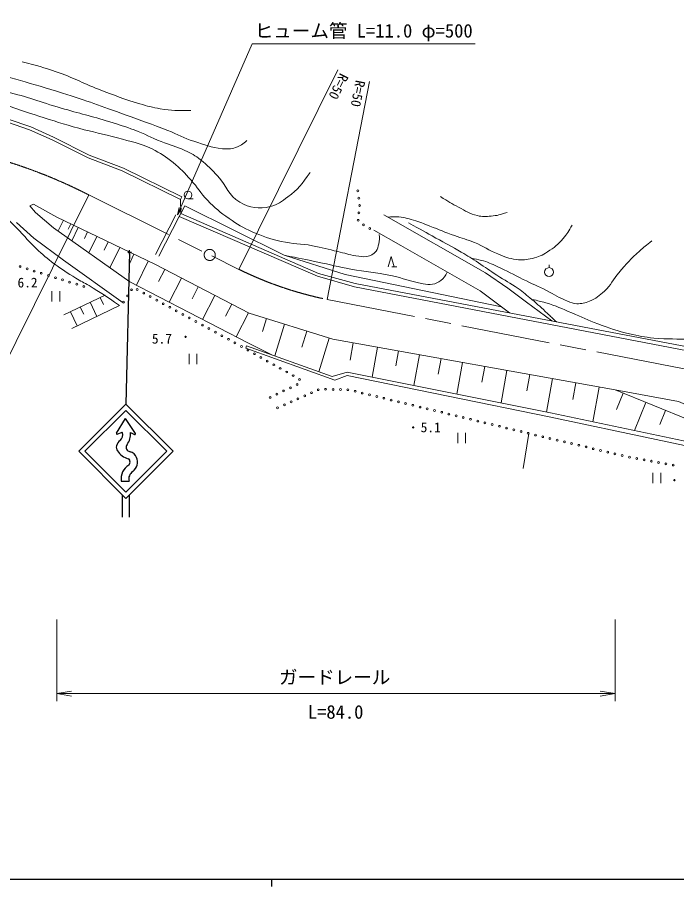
# Model space of a CAD drawing. Units: millimetres, scale not verified. Extents: x 40000 to 680000, y 20000 to 380000.
# Drawn here: x 233776 to 322569, y 204000 to 321105 of the extents above; entities that cross this region are included whole.
import ezdxf
from ezdxf.enums import TextEntityAlignment as Align

# ---------------------------------------------------------------- set-up
doc = ezdxf.new("R2010")
doc.units = ezdxf.units.MM
doc.header["$LTSCALE"] = 1000
doc.linetypes.add('CHAIN', pattern=[18.5, 12, -1.5, 3.5, -1.5])
doc.linetypes.add('DASHED', pattern=[7.5, 6, -1.5])
for name, color, linetype, lineweight in [('M-BMK', 2, 'CHAIN', 13), ('M-STR-HTXT', 7, 'Continuous', 13), ('M-STR-STRC', 7, 'Continuous', 25), ('M-TTL-BAND', 7, 'Continuous', 25), ('M-WORK', 1, 'Continuous', 13)]:
    doc.layers.add(name, color=color, linetype=linetype, lineweight=lineweight)
doc.styles.add('ＭＳ ゴシック', font='')
doc.styles.get('ＭＳ ゴシック').set_extended_font_data('MS Gothic')

# ---------------------------------------------------------------- blocks, each defined once
blk = doc.blocks.new('plus')
at = {"color": 0, "linetype": 'Continuous', "lineweight": -2}
for p, q in [((-1.25, 0), (1.25, 0)), ((0, -1.25), (0, 1.25))]:
    blk.add_line(p, q, dxfattribs=at)
blk = doc.blocks.new('open_arrow')
at = {"color": 0, "linetype": 'Continuous', "lineweight": -2}
blk.add_lwpolyline([(7.5, 1.25), (0, 0), (7.5, -1.25)], dxfattribs=at)

msp = doc.modelspace()

# ---------------------------------------------------------------- linework, layer by layer
at = {"layer": 'M-BMK'}
for p, q in [((243396, 297186), (263592, 287160)), ((275485, 283102), (370371, 264646))]:
    msp.add_line(p, q, dxfattribs=at)
msp.add_circle((259683, 289101), 750, dxfattribs=at)
for centre, radius, start, end in [((211526, 234862), 70000, 62.91696, 111.9499), ((285558, 332077), 50000, 243.93969, 258.37719)]:
    msp.add_arc(centre, radius, start, end, dxfattribs=at)
at = {"layer": 'M-STR-HTXT'}
for p, q in [((263592, 287160), (276924, 314017)), ((275485, 283102), (281199, 312480)), ((243396, 297186), (230108, 270419)), ((239072, 240000), (239072, 229000)), ((314272, 240000), (314272, 229000)), ((239072, 230000), (314272, 230000))]:
    msp.add_line(p, q, dxfattribs=at)
msp.add_lwpolyline([(255331, 294515), (265419, 317553), (295419, 317553)], dxfattribs=at)
at = {"layer": 'M-STR-STRC'}
for p, q in [((248884, 289474), (248397, 269012)), ((247133, 265080), (248342, 267066)), ((249666, 265035), (248342, 267066)), ((247238, 264955), (247902, 265216)), ((248994, 265166), (249558, 264910)), ((247772, 258631), (248827, 258631)), ((247897, 256785), (247897, 253785)), ((248897, 253785), (248897, 256785))]:
    msp.add_line(p, q, dxfattribs=at)
for points in [[(248397, 256285), (254761, 262649), (248397, 269012), (242033, 262649)], [(248397, 257133), (253913, 262649), (248397, 268164), (242882, 262649)]]:
    msp.add_lwpolyline(points, close=True, dxfattribs=at)
for centre, radius, start, end in [((247206, 265035), 86.3, 148.67131, 291.44939), ((246957, 264869), 1007, 309.64419, 20.13773), ((246957, 264869), 2059, 320.48023, 8.29105), ((249594, 264988), 86.3, 245.55604, 33.11134), ((248561, 262933), 1508, 129.64419, 161.91192), ((248989, 263193), 575, 140.48023, 249.58059), ((247811, 263178), 719, 161.91192, 220.56779), ((249421, 264094), 2562, 212.70621, 253.97952), ((249531, 264650), 2130, 249.58059, 254.84784), ((248639, 261354), 1285, 21.6294, 74.84784), ((248639, 261354), 288, 21.6294, 74.84784), ((248300, 261220), 652, 330.80549, 21.6294), ((248300, 261220), 1649, 308.15279, 21.6294), ((249926, 258953), 2178, 122.04963, 188.49382), ((248618, 261042), 288, 302.04963, 330.80549), ((249926, 258953), 1145, 122.04963, 196.31331)]:
    msp.add_arc(centre, radius, start, end, dxfattribs=at)
at = {"layer": 'M-TTL-BAND'}
for p, q in [((40000, 205000), (579000, 205000)), ((268000, 205000), (268000, 204000))]:
    msp.add_line(p, q, dxfattribs=at)
at = {"layer": 'M-WORK'}
for p, q in [((255914, 296939), (255738, 296580)), ((255738, 296580), (255792, 294683)), ((256747, 296655), (257447, 296655)), ((255792, 294683), (256326, 295719)), ((256326, 295719), (269695, 289058)), ((255573, 294272), (255792, 294683)), ((255573, 294272), (274219, 286227)), ((255792, 294683), (274344, 286615)), ((283147, 294509), (296829, 286690)), ((233657, 293457), (236003, 291361)), ((239973, 293765), (239281, 292328)), ((240979, 293281), (240633, 292562)), ((241985, 292796), (241128, 291017)), ((243230, 292197), (242802, 291307)), ((244476, 291597), (243415, 289394)), ((285409, 290372), (281797, 292436)), ((236003, 291361), (240006, 288406)), ((246018, 290854), (245487, 289753)), ((247559, 290112), (246246, 287385)), ((296089, 284250), (285409, 290372)), ((240006, 288406), (248019, 282628)), ((249468, 289192), (248812, 287829)), ((251377, 288273), (249812, 285024)), ((269695, 289058), (277927, 286455)), ((283701, 287483), (284121, 288883)), ((284121, 288883), (284541, 287483)), ((253632, 287138), (252803, 285537)), ((284891, 287483), (284191, 287483)), ((305390, 287387), (305390, 287787)), ((255873, 285977), (254201, 282749)), ((274219, 286227), (279192, 284820)), ((274344, 286615), (279293, 285255)), ((277927, 286455), (298987, 282096)), ((296829, 286690), (299847, 284611)), ((258133, 284807), (257297, 283193)), ((279192, 284820), (339598, 273175)), ((279293, 285255), (339641, 273762)), ((299847, 284611), (302364, 282750)), ((238423, 284237), (238423, 282837)), ((239473, 282837), (239473, 284237)), ((240012, 281010), (245606, 283683)), ((260393, 283637), (258720, 280407)), ((300058, 281300), (296089, 284250)), ((247534, 282309), (241131, 279196)), ((243584, 282717), (244487, 280827)), ((244906, 283349), (245358, 282404)), ((262654, 282466), (261818, 280851)), ((302364, 282750), (305775, 280212)), ((240914, 281441), (241826, 279534)), ((242249, 282079), (242705, 281125)), ((264915, 281295), (263241, 278063)), ((267342, 280525), (266802, 278788)), ((269775, 279769), (268444, 275489)), ((272771, 278837), (272106, 276697)), ((275767, 277906), (274358, 273374)), ((279021, 277254), (278601, 274919)), ((282291, 276667), (281566, 272632)), ((256893, 275793), (256893, 274393)), ((257943, 274393), (257943, 275793)), ((285115, 276160), (284753, 274142)), ((287940, 275652), (287195, 271506)), ((290843, 275131), (290470, 273057)), ((293745, 274609), (292980, 270348)), ((296728, 274074), (296346, 271943)), ((299711, 273538), (298925, 269159)), ((302777, 272987), (302383, 270798)), ((305842, 272437), (305034, 267936)), ((308992, 271871), (308588, 269621)), ((312142, 271305), (311302, 266626)), ((315350, 270483), (314453, 268282)), ((318432, 269229), (316894, 265452)), ((321075, 268152), (320306, 266264)), ((293095, 265133), (293095, 263733)), ((294145, 263733), (294145, 265133)), ((302646, 265055), (301887, 260347)), ((319375, 259750), (319375, 258350)), ((320425, 258350), (320425, 259750))]:
    msp.add_line(p, q, dxfattribs=at)
at = {"layer": 'M-WORK', "linetype": 'DASHED'}
for p, q in [((255110, 294509), (251812, 288078)), ((255573, 294272), (252274, 287841))]:
    msp.add_line(p, q, dxfattribs=at)
at = {"layer": 'M-WORK'}
for points in [[(187582, 305228), (192826, 306753), (199273, 308537), (203434, 309632), (205932, 310300), (212043, 310505), (215781, 310521), (218864, 310364), (221600, 310126), (224816, 309464), (228871, 308537), (232549, 307374), (235575, 306349), (238618, 304946), (243453, 302529), (248048, 300778), (255914, 296939)], [(187873, 304896), (192935, 306368), (199377, 308151), (203537, 309245), (205991, 309902), (212051, 310105), (215772, 310121), (218837, 309964), (221542, 309730), (224732, 309073), (228766, 308151), (232425, 306994), (235427, 305977), (238445, 304586), (243292, 302162), (247889, 300411), (255738, 296580)], [(235455, 295732), (235955, 295930), (239072, 294199), (252274, 287841), (264987, 281258), (276276, 277747), (314272, 270922), (334607, 262643)], [(235455, 295732), (236200, 294806), (238655, 292773), (248920, 285486), (264893, 277207), (268055, 275629)], [(420971, 260176), (393692, 255411), (384029, 255411), (340307, 261916), (333989, 262711), (333728, 261919), (305583, 267826), (278212, 273303), (276195, 272717), (264655, 276845), (264538, 276540), (276547, 272248), (278188, 272881), (305419, 267287), (334209, 261201), (334569, 262123), (384085, 254942), (393584, 254708), (420930, 259447)], [(314272, 270922), (322810, 269351), (340307, 261916)]]:
    msp.add_lwpolyline(points, dxfattribs=at)
for centre, radius in [((256747, 297180), 525), ((279640, 297745), 125), ((279763, 296753), 125), ((279878, 295760), 125), ((279783, 294765), 125), ((279688, 293770), 125), ((280376, 293169), 125), ((281231, 292651), 125), ((234130, 287524), 125), ((235085, 287226), 125), ((236040, 286929), 125), ((305390, 286787), 600), ((236995, 286632), 125), ((237949, 286334), 125), ((238904, 286037), 125), ((239859, 285739), 125), ((240814, 285443), 125), ((241771, 285154), 125), ((242729, 284865), 125), ((249914, 284446), 125), ((248626, 283575), 125), ((249166, 284417), 125), ((250792, 283967), 125), ((251669, 283487), 125), ((248087, 282734), 125), ((252547, 283008), 125), ((253425, 282529), 125), ((254303, 282050), 125), ((255180, 281571), 125), ((256058, 281091), 125), ((256936, 280612), 125), ((257813, 280133), 125), ((258691, 279654), 125), ((259569, 279175), 125), ((260446, 278695), 125), ((261324, 278216), 125), ((262202, 277737), 125), ((263080, 277258), 125), ((263957, 276778), 125), ((264830, 276290), 125), ((265700, 275797), 125), ((266570, 275304), 125), ((267440, 274810), 125), ((268309, 274317), 125), ((269179, 273824), 125), ((270049, 273331), 125), ((270919, 272837), 125), ((271443, 271639), 125), ((271783, 272339), 125), ((269640, 270776), 125), ((270542, 271207), 125), ((273390, 270539), 125), ((274304, 270945), 125), ((275290, 270997), 125), ((276290, 270979), 125), ((277289, 270962), 125), ((278289, 270944), 125), ((279264, 270731), 125), ((280236, 270495), 125), ((267836, 269912), 125), ((268738, 270344), 125), ((270649, 269319), 125), ((271563, 269726), 125), ((272477, 270132), 125), ((281208, 270259), 125), ((282179, 270023), 125), ((283151, 269787), 125), ((284123, 269551), 125), ((285095, 269315), 125), ((268822, 268506), 125), ((269736, 268913), 125), ((286066, 269080), 125), ((287038, 268844), 125), ((288010, 268608), 125), ((288982, 268372), 125), ((289954, 268136), 125), ((290925, 267900), 125), ((291897, 267664), 125), ((292869, 267428), 125), ((293841, 267192), 125), ((294812, 266956), 125), ((295784, 266721), 125), ((296756, 266485), 125), ((297728, 266249), 125), ((298700, 266013), 125), ((299671, 265777), 125), ((300643, 265541), 125), ((301615, 265305), 125), ((302587, 265069), 125), ((303560, 264839), 125), ((304533, 264609), 125), ((305506, 264378), 125), ((306479, 264148), 125), ((307452, 263918), 125), ((308426, 263688), 125), ((309399, 263458), 125), ((310372, 263228), 125), ((311345, 262997), 125), ((312318, 262767), 125), ((313291, 262537), 125), ((314264, 262307), 125), ((315238, 262077), 125), ((316212, 261851), 125), ((317196, 261675), 125), ((318180, 261499), 125), ((319165, 261323), 125), ((320149, 261147), 125), ((321134, 260971), 125), ((322118, 260796), 125)]:
    msp.add_circle(centre, radius, dxfattribs=at)
for points, knots in [([(200397, 320868), (201191, 320103), (201421, 319879), (202023, 319195), (202662, 318471), (202967, 318021), (203556, 317256), (203997, 316682), (204141, 316269), (204666, 315771), (205200, 315263), (205574, 315044), (206245, 314739), (207264, 314276), (207939, 314306), (209044, 314129), (211061, 313806), (212216, 313822), (214251, 313652), (216137, 313494), (217205, 313521), (219082, 313277), (220918, 313038), (221929, 312787), (223750, 312456), (225309, 312172), (226174, 311967), (227737, 311705), (229517, 311407), (230547, 311433), (232311, 311049), (235231, 310412), (236780, 309718), (239652, 308891), (242213, 308153), (243672, 307821), (246219, 307038), (247521, 306638), (248250, 306410), (249526, 305935), (250968, 305399), (251711, 304939), (253138, 304364), (254370, 303868), (255128, 303758), (256328, 303191), (257205, 302777), (257692, 302513), (258462, 301925), (259458, 301163), (259917, 300613), (260773, 299697), (261990, 298393), (262173, 297089), (263728, 296214), (265144, 295417), (266257, 295268), (267844, 295616), (268872, 295840), (269338, 296316), (270201, 296917), (271638, 297918), (272043, 298630), (273227, 300224)], [0, 0, 0, 0, 1, 1, 1, 2, 2, 2, 3, 3, 3, 4, 4, 4, 5, 5, 5, 6, 6, 6, 7, 7, 7, 8, 8, 8, 9, 9, 9, 10, 10, 10, 11, 11, 11, 12, 12, 12, 13, 13, 13, 14, 14, 14, 15, 15, 15, 16, 16, 16, 17, 17, 17, 18, 18, 18, 19, 19, 19, 20, 20, 20, 21, 21, 21, 21]), ([(202646, 321105), (203544, 320222), (203848, 319930), (204722, 319310), (205635, 318663), (206168, 318287), (207220, 317903), (208514, 317430), (209340, 317548), (210703, 317340), (212363, 317087), (213297, 316978), (214960, 316742), (216980, 316455), (218127, 316386), (220131, 316003), (223425, 315374), (225256, 314935), (228505, 314103), (232959, 312963), (235446, 312279), (239833, 310902), (243175, 309853), (245016, 309167), (248312, 307982), (250550, 307177), (251809, 306739), (254023, 305871), (255415, 305325), (256137, 304862), (257564, 304417), (259039, 303957), (259848, 303533), (261388, 303408), (262084, 303352), (262508, 303349), (263170, 303572), (263837, 303798), (264111, 304034), (264695, 304534)], [0, 0, 0, 0, 1, 1, 1, 2, 2, 2, 3, 3, 3, 4, 4, 4, 5, 5, 5, 6, 6, 6, 7, 7, 7, 8, 8, 8, 9, 9, 9, 10, 10, 10, 11, 11, 11, 12, 12, 12, 13, 13, 13, 13]), ([(197849, 320286), (198475, 319786), (198674, 319625), (199139, 319136), (199625, 318627), (199879, 318318), (200265, 317729), (200759, 316975), (200904, 316475), (201344, 315689), (201772, 314925), (201893, 314402), (202493, 313765), (202817, 313423), (203033, 313247), (203455, 313038), (204169, 312684), (204626, 312612), (205402, 312428), (206387, 312196), (206975, 312278), (207982, 312170), (209778, 311979), (210780, 311825), (212579, 311654), (214453, 311477), (215507, 311431), (217387, 311326), (219621, 311202), (220885, 311331), (223110, 311092), (225807, 310801), (227322, 310579), (229958, 309942), (232623, 309298), (234026, 308624), (236643, 307808), (238746, 307152), (239916, 306756), (242037, 306166), (244065, 305602), (245246, 305461), (247268, 304876), (249099, 304346), (250193, 304199), (251912, 303375), (253101, 302805), (253727, 302378), (254750, 301546), (255765, 300719), (256261, 300168), (257142, 299200), (258069, 298182), (258405, 297450), (259370, 296468), (260413, 295406), (261054, 294851), (262279, 294005), (263433, 293208), (264115, 292792), (265398, 292222), (266870, 291569), (267745, 291295), (269315, 290932), (270928, 290560), (271886, 290653), (273513, 290346), (274862, 290092), (275602, 289874), (276938, 289560), (277885, 289338), (278399, 289131), (279361, 288982), (279935, 288893), (280274, 288807), (280847, 288904), (281394, 288996), (281731, 289177), (282082, 289607), (282344, 289929), (282349, 290203), (282442, 290608), (282552, 291091), (282536, 291306), (282520, 291875)], [0, 0, 0, 0, 1, 1, 1, 2, 2, 2, 3, 3, 3, 4, 4, 4, 5, 5, 5, 6, 6, 6, 7, 7, 7, 8, 8, 8, 9, 9, 9, 10, 10, 10, 11, 11, 11, 12, 12, 12, 13, 13, 13, 14, 14, 14, 15, 15, 15, 16, 16, 16, 17, 17, 17, 18, 18, 18, 19, 19, 19, 20, 20, 20, 21, 21, 21, 22, 22, 22, 23, 23, 23, 24, 24, 24, 25, 25, 25, 26, 26, 26, 27, 27, 27, 28, 28, 28, 28]), ([(234409, 315124), (236587, 314566), (237220, 314383), (238983, 313787), (241277, 313011), (242458, 312300), (244717, 311430), (246867, 310601), (248065, 310107), (250276, 309459), (251335, 309149), (251933, 308979), (253020, 308791), (254606, 308516), (255238, 308564), (257136, 308580)], [0, 0, 0, 0, 1, 1, 1, 2, 2, 2, 3, 3, 3, 4, 4, 4, 5, 5, 5, 5]), ([(225059, 300084), (225728, 299784), (225950, 299679), (226472, 299337), (227042, 298963), (227306, 298676), (227817, 298227), (229151, 297055), (229805, 296296), (231116, 295099), (231934, 294353), (232426, 293971), (233227, 293207), (234491, 292003), (235025, 291155), (236308, 289971), (237222, 289127), (237743, 288657), (238747, 287922), (239845, 287119), (240477, 286690), (241640, 285983), (242325, 285567), (242731, 285373), (243422, 284967), (245071, 283998), (245587, 283617), (247534, 282309)], [0, 0, 0, 0, 1, 1, 1, 2, 2, 2, 3, 3, 3, 4, 4, 4, 5, 5, 5, 6, 6, 6, 7, 7, 7, 8, 8, 8, 9, 9, 9, 9]), ([(290759, 296974), (291878, 296247), (292212, 296028), (293198, 295520), (294160, 295023), (294674, 294626), (295731, 294394), (296435, 294239), (296857, 294277), (297576, 294331), (298437, 294396), (298780, 294519), (299734, 294816)], [0, 0, 0, 0, 1, 1, 1, 2, 2, 2, 3, 3, 3, 4, 4, 4, 4]), ([(283691, 294198), (284205, 294252), (284382, 294248), (284825, 294237), (285744, 294215), (286247, 294023), (287139, 293800), (288024, 293578), (288475, 293309), (289328, 292987), (290632, 292494), (291346, 292175), (292658, 291704), (293709, 291327), (294329, 291201), (295364, 290782), (296622, 290272), (297213, 289733), (298475, 289234), (299418, 288861), (299955, 288611), (300961, 288483), (301812, 288375), (302317, 288439), (303150, 288640), (303991, 288842), (304455, 289050), (305183, 289515), (306092, 290096), (306586, 290487), (307278, 291313), (307825, 291965), (308015, 292269), (308482, 293127)], [0, 0, 0, 0, 1, 1, 1, 2, 2, 2, 3, 3, 3, 4, 4, 4, 5, 5, 5, 6, 6, 6, 7, 7, 7, 8, 8, 8, 9, 9, 9, 10, 10, 10, 11, 11, 11, 11]), ([(306369, 280099), (305792, 280644), (305642, 280783), (305171, 281217), (304358, 281968), (303911, 282401), (303060, 283109), (302352, 283699), (301970, 284050), (301215, 284579), (300134, 285337), (299461, 285659), (298354, 286377), (297372, 287014), (296850, 287414), (295868, 288050), (294979, 288626), (294482, 288952), (293569, 289489), (292252, 290264), (291481, 290640), (290145, 291381), (288708, 292178), (288258, 292430), (286470, 293429)], [0, 0, 0, 0, 1, 1, 1, 2, 2, 2, 3, 3, 3, 4, 4, 4, 5, 5, 5, 6, 6, 6, 7, 7, 7, 8, 8, 8, 8]), ([(294912, 288651), (295549, 288553), (295748, 288507), (296272, 288370), (297133, 288144), (297587, 287919), (298399, 287557), (299796, 286934), (300526, 286474), (301901, 285806), (303130, 285208), (303835, 284910), (305060, 284304), (306164, 283759), (306726, 283327), (307874, 282882), (308343, 282700), (308607, 282530), (309110, 282522), (309795, 282510), (310189, 282622), (310830, 282866), (311721, 283205), (312133, 283609), (312847, 284242), (313765, 285056), (313986, 285782), (314786, 286712), (315811, 287905), (316393, 288577), (317569, 289621), (318198, 290180), (318423, 290378), (319226, 290997)], [0, 0, 0, 0, 1, 1, 1, 2, 2, 2, 3, 3, 3, 4, 4, 4, 5, 5, 5, 6, 6, 6, 7, 7, 7, 8, 8, 8, 9, 9, 9, 10, 10, 10, 11, 11, 11, 11]), ([(269695, 289058), (271904, 288624), (272467, 288513), (274241, 288145), (275984, 287783), (276947, 287515), (278697, 287191), (280789, 286804), (281997, 286781), (284076, 286331), (285789, 285961), (286692, 285496), (288423, 285221), (288912, 285144), (289199, 285090), (289690, 285159), (290161, 285225), (290419, 285374), (290800, 285659), (291244, 285991), (291371, 286262), (291655, 286792)], [0, 0, 0, 0, 1, 1, 1, 2, 2, 2, 3, 3, 3, 4, 4, 4, 5, 5, 5, 6, 6, 6, 7, 7, 7, 7]), ([(303060, 283109), (303960, 282930), (304227, 282855), (304962, 282647), (306367, 282250), (307099, 281857), (308449, 281302), (309831, 280735), (310563, 280311), (311967, 279801), (313609, 279205), (314534, 278862), (316236, 278472), (317493, 278184), (318204, 278023), (319488, 277909), (321467, 277734), (322587, 277821), (324570, 277706), (325593, 277647), (326167, 277600), (327181, 277456), (330216, 277025), (331861, 276460), (334827, 275689), (336629, 275221), (337219, 275064), (339422, 274430)], [0, 0, 0, 0, 1, 1, 1, 2, 2, 2, 3, 3, 3, 4, 4, 4, 5, 5, 5, 6, 6, 6, 7, 7, 7, 8, 8, 8, 9, 9, 9, 9])]:
    msp.add_open_spline(points, degree=3, knots=knots, dxfattribs=at)

# ---------------------------------------------------------------- block references
at = {"layer": 'M-STR-HTXT'}
for p, xscale, yscale, rotation in [((255331, 294515), 133, 133, 66.4), ((314272, 230000), 267, 267, 180)]:
    msp.add_blockref('open_arrow', p, dxfattribs=dict(at, xscale=xscale, yscale=yscale, rotation=rotation))
at = {"layer": 'M-STR-HTXT', "xscale": 267, "yscale": 267}
msp.add_blockref('open_arrow', (239072, 230000), dxfattribs=at)
at = {"layer": 'M-STR-STRC', "xscale": 200, "yscale": 200}
msp.add_blockref('plus', (248884, 289474), dxfattribs=at)
at = {"layer": 'M-WORK', "xscale": 120, "yscale": 120}
for p in [(256430, 278067), (287086, 265866), (322274, 258756)]:
    msp.add_blockref('plus', p, dxfattribs=at)

# ---------------------------------------------------------------- texts
at = {"layer": 'M-STR-HTXT', "style": 'ＭＳ ゴシック'}
for s, p in [('ヒューム管 L=11.0 φ=500', (280419, 319303)), ('ガードレール', (276511, 232209))]:
    msp.add_text(s, height=1833, dxfattribs=at).set_placement(p, align=Align.MIDDLE_CENTER)
for rotation, p in [(243.599, (277035, 311790)), (258.993, (279659, 310833))]:
    msp.add_text('R=50', height=1320, rotation=rotation, dxfattribs=at).set_placement(p, align=Align.MIDDLE_CENTER)
msp.add_text('L=84.0', height=1833, dxfattribs=at).set_placement((276641, 226069), align=Align.BOTTOM_CENTER)
at = {"layer": 'M-WORK', "style": 'ＭＳ ゴシック'}
for s, p in [('6.2', (235144, 285381)), ('5.7', (253241, 277819)), ('5.1', (289446, 265878))]:
    msp.add_text(s, height=1320, dxfattribs=at).set_placement(p, align=Align.MIDDLE_CENTER)

doc.saveas('drawing.dxf')
